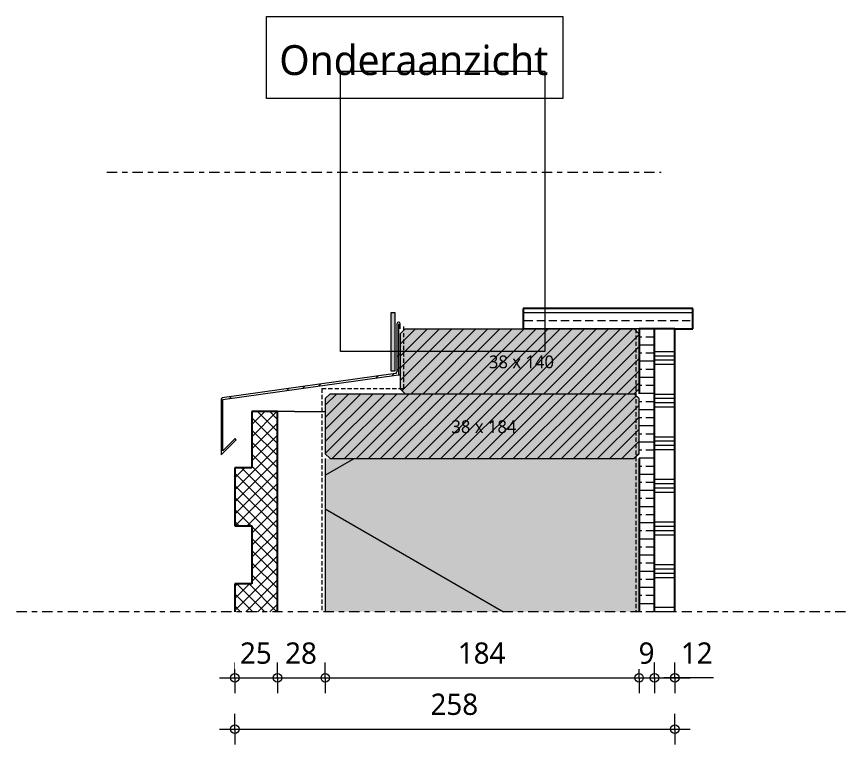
# Model space of a CAD drawing. Header units: millimetres. Extents: x 2927 to 18500, y -7154 to 6447.
# Drawn here: x 17654.4 to 18140.4, y 12 to 438.9 of the extents above; entities that cross this region are included whole.
import ezdxf

# ---------------------------------------------------------------- set-up
doc = ezdxf.new("R2010")
doc.units = ezdxf.units.MM
for name, pattern in [('Dash', [6.35, 3.175, -3.175]), ('MV_center', [15, 6, -3, 3, -3]), ('MV_hidden', [3.75, 2.5, -1.25])]:
    doc.linetypes.add(name, pattern=pattern)
for name, color, linetype, lineweight in [('A-ANNO-DIMS', 211, 'Continuous', 13), ('A-ANNO-DIMS-5', 211, 'Continuous', 13), ('A-ANNO-NOTE', 131, 'Continuous', 18), ('A-DETL', 90, 'Continuous', 13), ('A-DETL-GENF', 92, 'Continuous', 18), ('A-DETL-MEDM', 33, 'Continuous', 18), ('G-ANNO-REFR', 1, 'Dash', 13), ('G-ANNO-TEXT', 231, 'Continuous', 13)]:
    doc.layers.add(name, color=color, linetype=linetype, lineweight=lineweight)
doc.styles.add('Segoe UI', font='segoeui.ttf', dxfattribs={"height": 7.5})
doc.styles.add('Segoe UI_3', font='segoeui.ttf', dxfattribs={"height": 12.5})
doc.styles.add('Segoe UI_4', font='segoeui.ttf', dxfattribs={"height": 17.5})
doc.dimstyles.new('2_5_mm', dxfattribs={"dimscale": 304.8, "dimtxt": 13.092049, "dimasz": 0.016404, "dimexe": 0.029528, "dimexo": 0.0625, "dimgap": 0.014764, "dimtad": 1, "dimdec": 0, "dimzin": 0, "dimdsep": 46, "dimtxsty": 'Segoe UI_3', "dimblk1": 'DOTBLANK', "dimblk2": 'DOTBLANK', "dimsah": 1, "dimcen": 0.09, "dimdle": 0.029528, "dimazin": 0, "dimtfac": 1, "dimtdec": 4, "dimtix": 1, "dimtmove": 0, "dimatfit": 3, "dimfxl": 0.029528, "dimfxlon": 1, "dimtvp": 1, "dimtfill": 1, "dimtolj": 1, "dimtzin": 0, "dimarcsym": 2})
doc.dimstyles.new('2_5_mm_2', dxfattribs={"dimscale": 304.8, "dimtxt": 13.092049, "dimasz": 0.016404, "dimexe": 0.029528, "dimexo": 0.0625, "dimgap": 0.014764, "dimtad": 1, "dimdec": 0, "dimzin": 0, "dimdsep": 46, "dimtxsty": 'Segoe UI_3', "dimblk1": 'DOTBLANK', "dimblk2": 'DOTBLANK', "dimsah": 1, "dimcen": 0.09, "dimdle": 0.029528, "dimazin": 0, "dimtfac": 1, "dimtdec": 4, "dimtix": 1, "dimtmove": 1, "dimatfit": 3, "dimfxl": 0.029528, "dimfxlon": 1, "dimtvp": 1, "dimtfill": 1, "dimtolj": 1, "dimtzin": 0, "dimarcsym": 2})
doc.dimstyles.new('2_5_mm_4', dxfattribs={"dimscale": 304.8, "dimtxt": 13.092049, "dimasz": 0.016404, "dimexe": 0.029528, "dimexo": 0.0625, "dimgap": 0.014764, "dimtad": 1, "dimdec": 0, "dimzin": 0, "dimdsep": 46, "dimtxsty": 'Segoe UI_3', "dimblk1": 'DOTBLANK', "dimblk2": 'DOTBLANK', "dimsah": 1, "dimcen": 0.09, "dimdle": 0.029528, "dimazin": 0, "dimtfac": 1, "dimtdec": 4, "dimtix": 1, "dimtmove": 0, "dimatfit": 3, "dimfxl": 0.029528, "dimfxlon": 1, "dimtvp": 1, "dimtfill": 1, "dimtolj": 1, "dimtzin": 0, "dimarcsym": 2})
picture_1 = doc.add_image_def('image1.jpg', size_in_pixel=(300, 412))
pattern_1 = [(0, (0, 0), (0, 9.476), []), (0, (0, 4.738), (0, 9.476), [4.738, -2.369])]

# ---------------------------------------------------------------- blocks, each defined once
blk = doc.blocks.new('00 hout-rechthoekig - SLS 38x140-4311498-Details Domera')
at = {"layer": 'A-DETL-GENF'}
blk.add_hatch(color=256, dxfattribs=at).paths.add_polyline_path([(2.83, -38), (137.17, -38), (140, -35.17), (140, -2.83), (137.17, 0), (2.83, 0), (0, -2.83), (0, -35.17)])
at = {"layer": 'A-DETL-MEDM', "lineweight": 13}
h = blk.add_hatch(dxfattribs=at)
h.set_pattern_fill('FP_346', color=256, style=0, pattern_type=2)
h.set_pattern_definition([(45, (-17879.398, -255.69), (-3.5355339, 3.5355339), [])])
h.paths.add_polyline_path([(2.83, -38), (137.17, -38), (140, -35.17), (140, -2.83), (137.17, 0), (2.83, 0), (0, -2.83), (0, -35.17)])
at = {"layer": 'A-DETL-MEDM'}
for p, q in [((0, -2.83), (2.83, 0)), ((2.83, 0), (0, -2.83)), ((2.83, 0), (137.17, 0)), ((137.17, 0), (140, -2.83)), ((0, -2.83), (0, -35.17)), ((137.17, 0), (140, -2.83)), ((2.83, -38), (0, -35.17)), ((0, -35.17), (2.83, -38)), ((140, -35.17), (137.17, -38)), ((137.17, -38), (140, -35.17))]:
    blk.add_line(p, q, dxfattribs=at)
blk = doc.blocks.new('42_isolatie - Type 1-4084885-Details Domera')
at = {"layer": 'A-DETL-GENF'}
blk.add_hatch(color=256, dxfattribs=at).paths.add_polyline_path([(152.99, 3.63), (152.99, 0.8), (242.79, 0.8), (242.79, 184.8), (152.99, 184.8), (152.99, 153.36)])
at = {"layer": 'A-DETL-GENF', "lineweight": 13}
h = blk.add_hatch(dxfattribs=at)
h.set_pattern_fill('FP_24', color=256, style=0, pattern_type=2)
h.set_pattern_definition([(60, (-2126.39, 181.76), (-155.885, 90), []), (120, (-2126.39, 181.76), (-155.885, -90), [])])
h.paths.add_polyline_path([(152.99, 3.63), (152.99, 0.8), (242.79, 0.8), (242.79, 184.8), (152.99, 184.8), (152.99, 153.36)])
at = {"layer": 'A-DETL-GENF'}
for p, q in [((242.79, 184.8), (152.99, 184.8)), ((242.79, 184.8), (152.99, 184.8)), ((152.99, 0.8), (242.79, 0.8))]:
    blk.add_line(p, q, dxfattribs=at)
blk = doc.blocks.new('00 hout-rechthoekig - SLS 38x184-V288-Details Domera')
at = {"layer": 'A-DETL-GENF'}
blk.add_hatch(color=256, dxfattribs=at).paths.add_polyline_path([(31.44, -38), (181.17, -38), (184, -35.17), (184, -2.83), (181.17, 0), (2.83, 0), (0, -2.83), (0, -35.17), (2.83, -38)])
at = {"layer": 'A-DETL-MEDM', "lineweight": 13}
h = blk.add_hatch(dxfattribs=at)
h.set_pattern_fill('FP_347', color=256, style=0, pattern_type=2)
h.set_pattern_definition([(45, (-17835.398, -217.69), (-3.5355339, 3.5355339), [])])
h.paths.add_polyline_path([(31.44, -38), (181.17, -38), (184, -35.17), (184, -2.83), (181.17, 0), (2.83, 0), (0, -2.83), (0, -35.17), (2.83, -38)])
at = {"layer": 'A-DETL-MEDM'}
for p, q in [((0, -2.83), (2.83, 0)), ((2.83, 0), (0, -2.83)), ((2.83, 0), (181.17, 0)), ((181.17, 0), (184, -2.83)), ((0, -2.83), (0, -35.17)), ((181.17, 0), (184, -2.83)), ((184, -35.17), (184, -2.83)), ((2.83, -38), (0, -35.17)), ((0, -35.17), (2.83, -38)), ((2.83, -38), (181.17, -38)), ((184, -35.17), (181.17, -38)), ((181.17, -38), (184, -35.17))]:
    blk.add_line(p, q, dxfattribs=at)
blk = doc.blocks.new('NLRS_00_DI_maskeer - Type 1-4234872-Details Domera')
at = {"layer": 'A-DETL-GENF', "linetype": 'MV_center'}
blk.add_line((-100, 0), (225, 0), dxfattribs=at)
blk = doc.blocks.new('NLRS_00_DI_maskeer - Type 1-4235194-Details Domera')
at = {"layer": 'A-DETL-GENF', "linetype": 'MV_center'}
blk.add_line((-100, 0), (386, 0), dxfattribs=at)
blk = doc.blocks.new('DIMBLOCK399-Details Domera')
at = {"layer": 'A-ANNO-DIMS-5'}
for p, q in [((17782.4, 51.04), (17782.4, 60.04)), ((17807.4, 51.04), (17807.4, 60.04)), ((17773.4, 51.04), (17807.4, 51.04)), ((17782.4, 51.04), (17782.4, 42.04)), ((17807.4, 51.04), (17807.4, 42.04))]:
    blk.add_line(p, q, dxfattribs=at)
for centre in [(17782.4, 51.04), (17807.4, 51.04)]:
    blk.add_circle(centre, 2.5, dxfattribs=at)
at = {"layer": 'A-ANNO-DIMS-5', "color": 0, "insert": (17785.38, 71.85), "char_height": 12.5, "width": 22.8516, "attachment_point": 1, "line_spacing_factor": 1.142579, "style": 'Segoe UI_3', "bg_fill": 3, "box_fill_scale": 1.25, "bg_fill_color": 9, "bg_fill_true_color": 13158600, "bg_fill_transparency": 0}
blk.add_mtext('25', dxfattribs=at)
blk = doc.blocks.new('_DotBlank')
at = {"color": 0, "linetype": 'ByBlock', "lineweight": -2}
blk.add_line((-0.5, 0), (-1, 0), dxfattribs=at)
blk.add_circle((0, 0), 0.5, dxfattribs=at)
blk = doc.blocks.new('DIMBLOCK400-Details Domera')
at = {"layer": 'A-ANNO-DIMS-5'}
for p, q in [((17807.4, 51.04), (17807.4, 60.04)), ((17835.4, 51.04), (17835.4, 60.04)), ((17807.4, 51.04), (17835.4, 51.04)), ((17807.4, 51.04), (17807.4, 42.04)), ((17835.4, 51.04), (17835.4, 42.04))]:
    blk.add_line(p, q, dxfattribs=at)
for centre in [(17807.4, 51.04), (17835.4, 51.04)]:
    blk.add_circle(centre, 2.5, dxfattribs=at)
at = {"layer": 'A-ANNO-DIMS-5', "color": 0, "insert": (17811.88, 71.85), "char_height": 12.5, "width": 22.8516, "attachment_point": 1, "line_spacing_factor": 1.142579, "style": 'Segoe UI_3', "bg_fill": 3, "box_fill_scale": 1.25, "bg_fill_color": 9, "bg_fill_true_color": 13158600, "bg_fill_transparency": 0}
blk.add_mtext('28', dxfattribs=at)
blk = doc.blocks.new('DIMBLOCK401-Details Domera')
at = {"layer": 'A-ANNO-DIMS-5'}
for p, q in [((17835.4, 51.04), (17835.4, 60.04)), ((18019.4, 51.04), (18019.4, 60.04)), ((17835.4, 51.04), (18019.4, 51.04)), ((17835.4, 51.04), (17835.4, 42.04)), ((18019.4, 51.04), (18019.4, 42.04))]:
    blk.add_line(p, q, dxfattribs=at)
for centre in [(17835.4, 51.04), (18019.4, 51.04)]:
    blk.add_circle(centre, 2.5, dxfattribs=at)
at = {"layer": 'A-ANNO-DIMS-5', "color": 0, "insert": (17913.12, 71.85), "char_height": 12.5, "width": 34.2774, "attachment_point": 1, "line_spacing_factor": 1.142579, "style": 'Segoe UI_3', "bg_fill": 3, "box_fill_scale": 1.25, "bg_fill_color": 9, "bg_fill_true_color": 13158600, "bg_fill_transparency": 0}
blk.add_mtext('184', dxfattribs=at)
blk = doc.blocks.new('DIMBLOCK402-Details Domera')
at = {"layer": 'A-ANNO-DIMS-5'}
for p, q in [((18019.4, 51.04), (18019.4, 60.04)), ((18028.4, 51.04), (18028.4, 60.04)), ((18019.4, 51.04), (18028.4, 51.04)), ((18019.4, 51.04), (18019.4, 42.04)), ((18028.4, 51.04), (18028.4, 42.04))]:
    blk.add_line(p, q, dxfattribs=at)
for centre in [(18019.4, 51.04), (18028.4, 51.04)]:
    blk.add_circle(centre, 2.5, dxfattribs=at)
at = {"layer": 'A-ANNO-DIMS-5', "color": 0, "insert": (18019.14, 71.85), "char_height": 12.5, "width": 11.4258, "attachment_point": 1, "line_spacing_factor": 1.142579, "style": 'Segoe UI_3', "bg_fill": 3, "box_fill_scale": 1.25, "bg_fill_color": 9, "bg_fill_true_color": 13158600, "bg_fill_transparency": 0}
blk.add_mtext('9', dxfattribs=at)
blk = doc.blocks.new('DIMBLOCK403-Details Domera')
at = {"layer": 'A-ANNO-DIMS-5'}
for p, q in [((18028.4, 51.04), (18028.4, 60.04)), ((18040.4, 51.04), (18040.4, 60.04)), ((18028.4, 51.04), (18049.4, 51.04)), ((18028.4, 51.04), (18028.4, 42.04)), ((18033.91, 51.04), (18034.4, 51.04)), ((18062.95, 51.04), (18033.91, 51.04)), ((18040.4, 51.04), (18040.4, 42.04))]:
    blk.add_line(p, q, dxfattribs=at)
for centre in [(18028.4, 51.04), (18040.4, 51.04)]:
    blk.add_circle(centre, 2.5, dxfattribs=at)
at = {"layer": 'A-ANNO-DIMS-5', "color": 0, "insert": (18043.91, 71.85), "char_height": 12.5, "width": 22.8516, "attachment_point": 1, "line_spacing_factor": 1.142579, "style": 'Segoe UI_3', "bg_fill": 3, "box_fill_scale": 1.25, "bg_fill_color": 9, "bg_fill_true_color": 13158600, "bg_fill_transparency": 0}
blk.add_mtext('12', dxfattribs=at)
blk = doc.blocks.new('DIMBLOCK431-Details Domera')
at = {"layer": 'A-ANNO-DIMS-5'}
for p, q in [((17782.4, 21.04), (17782.4, 30.04)), ((18040.4, 21.04), (18040.4, 30.04)), ((17773.4, 21.04), (18049.4, 21.04)), ((17782.4, 21.04), (17782.4, 12.04)), ((18040.4, 21.04), (18040.4, 12.04))]:
    blk.add_line(p, q, dxfattribs=at)
for centre in [(17782.4, 21.04), (18040.4, 21.04)]:
    blk.add_circle(centre, 2.5, dxfattribs=at)
at = {"layer": 'A-ANNO-DIMS-5', "color": 0, "insert": (17897.12, 41.85), "char_height": 12.5, "width": 34.2774, "attachment_point": 1, "line_spacing_factor": 1.142579, "style": 'Segoe UI_3', "bg_fill": 3, "box_fill_scale": 1.25, "bg_fill_color": 9, "bg_fill_true_color": 13158600, "bg_fill_transparency": 0}
blk.add_mtext('258', dxfattribs=at)

msp = doc.modelspace()

# ---------------------------------------------------------------- hatches: boundary and pattern name
at = {"layer": 'A-DETL-GENF', "lineweight": 13}
h = msp.add_hatch(dxfattribs=at)
h.set_pattern_fill('FP_4', color=250, style=0, pattern_type=2)
h.set_pattern_definition(pattern_1)
h.paths.add_polyline_path([(18028.4, 255.69), (18050.9, 255.69), (18050.9, 267.69), (17951.37, 267.69), (17951.37, 255.69), (18019.4, 255.69)])
at = {"layer": 'A-DETL-GENF'}
msp.add_hatch(color=7, dxfattribs=at).paths.add_polyline_path([(17876.4, 231.19), (17876.4, 265.17), (17873.9, 265.17), (17873.9, 231.19)])
at = {"layer": 'A-DETL-GENF', "lineweight": 13}
h = msp.add_hatch(dxfattribs=at)
h.set_pattern_fill('FP_332', color=253, style=0, pattern_type=2)
h.set_pattern_definition([(45, (0, 0), (-22.45064, 22.45064), []), (45, (7.937, 0), (0, 44.90128), []), (45, (-7.937, 0), (0, 44.90128), [])])
h.paths.add_polyline_path([(17774.42, 181.89), (17783.2, 190.67), (17782.49, 191.37), (17775.42, 184.3), (17775.42, 214.24), (17878.4, 228.71), (17879.4, 228.71), (17879.36, 258.97), (17879.26, 259.21), (17879.11, 259.42), (17878.9, 259.58), (17878.66, 259.68), (17878.4, 259.71), (17878.14, 259.68), (17877.9, 259.58), (17877.69, 259.42), (17877.53, 259.21), (17877.43, 258.97), (17877.4, 258.71), (17877.36, 230.31), (17877.25, 230.04), (17877.07, 229.8), (17876.83, 229.61), (17876.56, 229.49), (17775, 215.22), (17774.64, 214.94), (17774.45, 214.54), (17774.42, 214.31)])
h = msp.add_hatch(dxfattribs=at)
h.set_pattern_fill('FP_4', color=250, style=0, pattern_type=2)
h.set_pattern_definition(pattern_1)
h.paths.add_polyline_path([(18019.4, 89.88), (18028.4, 89.88), (18028.4, 255.69), (18019.4, 255.69), (18019.4, 179.69)])
h = msp.add_hatch(dxfattribs=at)
h.set_pattern_fill('FP_144', color=253, style=0, pattern_type=2)
h.set_pattern_definition([(0, (0, 10), (0, 25), []), (0, (0, 12.5), (0, 25), []), (0, (0, 15), (0, 25), []), (0, (0, 17.5), (0, 25), [])])
h.paths.add_polyline_path([(18040.4, 89.88), (18040.4, 255.69), (18028.4, 255.69), (18028.4, 89.88)])
h = msp.add_hatch(dxfattribs=at)
h.set_pattern_fill('FP_12', color=250, style=0, pattern_type=2)
h.set_pattern_definition([(45, (0, 0), (-3.5355339, 3.5355339), []), (135, (0, 0), (-3.5355339, -3.5355339), [])])
h.paths.add_polyline_path([(17789.19, 89.88), (17807.4, 89.88), (17807.4, 207.19), (17792.4, 207.19), (17792.4, 174.19), (17782.4, 174.19), (17782.4, 140.19), (17792.4, 140.19), (17792.4, 106.19), (17782.4, 106.19), (17782.4, 89.88)])

# ---------------------------------------------------------------- linework, layer by layer
at = {"layer": 'A-DETL', "lineweight": 25}
for p, q in [((18050.9, 267.69), (17951.37, 267.69)), ((17951.37, 267.69), (17951.37, 255.69)), ((18050.9, 255.69), (18050.9, 267.69)), ((18028.4, 255.69), (18019.4, 255.69)), ((18019.4, 255.69), (18019.4, 217.69)), ((18040.4, 255.69), (18028.4, 255.69)), ((18028.4, 89.88), (18028.4, 255.69)), ((18040.4, 255.69), (18050.9, 255.69)), ((18040.4, 89.88), (18040.4, 255.69)), ((17807.4, 207.19), (17792.4, 207.19)), ((17792.4, 207.19), (17792.4, 174.19)), ((17807.4, 89.88), (17807.4, 207.19)), ((18019.4, 179.69), (18019.4, 89.88)), ((17792.4, 174.19), (17782.4, 174.19)), ((17782.4, 174.19), (17782.4, 140.19)), ((17782.4, 140.19), (17792.4, 140.19)), ((17792.4, 140.19), (17792.4, 106.19)), ((17792.4, 106.19), (17782.4, 106.19)), ((17782.4, 106.19), (17782.4, 89.88))]:
    msp.add_line(p, q, dxfattribs=at)
at = {"layer": 'A-DETL', "lineweight": 18}
for p, q in [((17876.4, 265.17), (17873.9, 265.17)), ((17873.9, 265.17), (17873.9, 231.19)), ((17876.4, 231.19), (17876.4, 265.17)), ((17879.4, 255.69), (17879.4, 258.71)), ((17873.9, 231.19), (17876.4, 231.19)), ((17878.4, 228.71), (17879.4, 228.71)), ((17817.4, 207.19), (17807.4, 207.19)), ((17817.4, 207.19), (17835.4, 207.19))]:
    msp.add_line(p, q, dxfattribs=at)
at = {"layer": 'A-DETL'}
for p, q in [((17877.4, 258.71), (17877.4, 230.61)), ((17878.4, 258.71), (17878.4, 228.71)), ((17876.56, 229.49), (17775, 215.22)), ((17775.42, 214.24), (17878.4, 228.71)), ((17774.42, 214.31), (17774.42, 181.89)), ((17775.42, 184.3), (17775.42, 214.24)), ((17774.42, 181.89), (17783.2, 190.67)), ((17782.49, 191.37), (17775.42, 184.3)), ((17783.2, 190.67), (17782.49, 191.37))]:
    msp.add_line(p, q, dxfattribs=at)
at = {"layer": 'A-DETL', "linetype": 'MV_hidden', "lineweight": 18}
for p, q in [((17881.43, 220.78), (17881.43, 257.68)), ((18017.43, 255.69), (18017.43, 89.88)), ((17833.43, 220.78), (17881.43, 220.78)), ((17833.43, 220.78), (17833.43, 89.88))]:
    msp.add_line(p, q, dxfattribs=at)
at = {"layer": 'A-DETL', "lineweight": 18}
for centre, radius, start, end in [((17878.4, 258.71), 1, 360, 180), ((17876.23, 230.61), 1.16, 286, 360)]:
    msp.add_arc(centre, radius, start, end, dxfattribs=at)
at = {"layer": 'A-DETL'}
msp.add_arc((17775.42, 214.31), 1, 114.9119, 180, dxfattribs=at)
at = {"layer": 'G-ANNO-TEXT', "color": 1, "flags": 128}
msp.add_lwpolyline([(17800.95, 438.87), (17974.7, 438.87), (17974.7, 390.77), (17800.95, 390.77)], close=True, dxfattribs=at)

# ---------------------------------------------------------------- block references
at = {"layer": 'A-DETL-GENF', "linetype": 'MV_center'}
msp.add_blockref('NLRS_00_DI_maskeer - Type 1-4234872-Details Domera', (17807.4, 347.68), dxfattribs=at)
at = {"layer": 'A-DETL-GENF', "rotation": 89.99999999999991}
msp.add_blockref('42_isolatie - Type 1-4084885-Details Domera', (18020.2, -63.1), dxfattribs=at)
at = {"layer": 'A-DETL-GENF', "linetype": 'MV_center', "rotation": 180}
msp.add_blockref('NLRS_00_DI_maskeer - Type 1-4235194-Details Domera', (18040.4, 89.88), dxfattribs=at)
at = {"layer": 'A-DETL-MEDM'}
for name, p in [('00 hout-rechthoekig - SLS 38x140-4311498-Details Domera', (17879.4, 255.69)), ('00 hout-rechthoekig - SLS 38x184-V288-Details Domera', (17835.4, 217.69))]:
    msp.add_blockref(name, p, dxfattribs=at)

# ---------------------------------------------------------------- texts
at = {"layer": 'A-ANNO-NOTE', "lineweight": 13, "char_height": 7.5, "width": 47.2996, "attachment_point": 1, "style": 'Segoe UI'}
for s, insert in [('38 x 140', (17931.34, 240.13)), ('38 x 184', (17909.34, 202.13))]:
    msp.add_mtext(s, dxfattribs=dict(at, insert=insert))
at = {"layer": 'G-ANNO-TEXT', "color": 1, "insert": (17808.45, 422.08), "char_height": 17.5, "width": 192.405, "attachment_point": 1, "style": 'Segoe UI_4'}
msp.add_mtext('Onderaanzicht', dxfattribs=at)

# ---------------------------------------------------------------- dimensions: what is measured, and where the dimension line sits
at = {"layer": 'A-ANNO-DIMS'}
dim = msp.add_linear_dim(base=(17807.4, 51.04), p1=(17782.4, 60.04), p2=(17807.4, 60.04), dimstyle='2_5_mm', override={"dimpost": '<>', "dimfxl": 25}, dxfattribs=at)
dim.commit()
dim.dimension.update_dxf_attribs({"geometry": 'DIMBLOCK399-Details Domera', "text_midpoint": (17794.9, 62)})

# ---------------------------------------------------------------- pictures from other files: only their frames are drawn
at = {"layer": 'G-ANNO-REFR'}
image = msp.add_image(picture_1, insert=(17844.37, 242.47), size_in_units=(119.76, 164.47), rotation=0, dxfattribs=at)
image.dxf.flags = 7

# ---------------------------------------------------------------- next in the draw order: dimensions: what is measured, and where the dimension line sits
at = {"layer": 'A-ANNO-DIMS'}
dim = msp.add_linear_dim(base=(17835.4, 51.04), p1=(17807.4, 60.04), p2=(17835.4, 60.04), dimstyle='2_5_mm', override={"dimpost": '<>', "dimfxl": 28}, dxfattribs=at)
dim.commit()
dim.dimension.update_dxf_attribs({"geometry": 'DIMBLOCK400-Details Domera', "text_midpoint": (17821.4, 62)})

# ---------------------------------------------------------------- next in the draw order: dimensions: what is measured, and where the dimension line sits
dim = msp.add_linear_dim(base=(18019.4, 51.04), p1=(17835.4, 60.04), p2=(18019.4, 60.04), dimstyle='2_5_mm', override={"dimpost": '<>', "dimfxl": 184}, dxfattribs=at)
dim.commit()
dim.dimension.update_dxf_attribs({"geometry": 'DIMBLOCK401-Details Domera', "text_midpoint": (17927.4, 62.03)})

# ---------------------------------------------------------------- next in the draw order: dimensions: what is measured, and where the dimension line sits
dim = msp.add_linear_dim(base=(18028.4, 51.04), p1=(18019.4, 60.04), p2=(18028.4, 60.04), dimstyle='2_5_mm', override={"dimpost": '<>', "dimfxl": 9}, dxfattribs=at)
dim.commit()
dim.dimension.update_dxf_attribs({"geometry": 'DIMBLOCK402-Details Domera', "text_midpoint": (18023.9, 62)})

# ---------------------------------------------------------------- next in the draw order: dimensions: what is measured, and where the dimension line sits
dim = msp.add_linear_dim(base=(18040.4, 51.04), p1=(18028.4, 60.04), p2=(18040.4, 60.04), dimstyle='2_5_mm_2', override={"dimpost": '<>', "dimfxl": 12}, dxfattribs=at)
dim.commit()
dim.dimension.update_dxf_attribs({"geometry": 'DIMBLOCK403-Details Domera', "text_midpoint": (18055.34, 63.52), "dimtype": 160})

# ---------------------------------------------------------------- next in the draw order: dimensions: what is measured, and where the dimension line sits
dim = msp.add_linear_dim(base=(18040.4, 21.04), p1=(17782.4, 30.04), p2=(18040.4, 30.04), dimstyle='2_5_mm_4', override={"dimpost": '<>', "dimfxl": 258}, dxfattribs=at)
dim.commit()
dim.dimension.update_dxf_attribs({"geometry": 'DIMBLOCK431-Details Domera', "text_midpoint": (17911.4, 32)})

doc.saveas('drawing.dxf')
